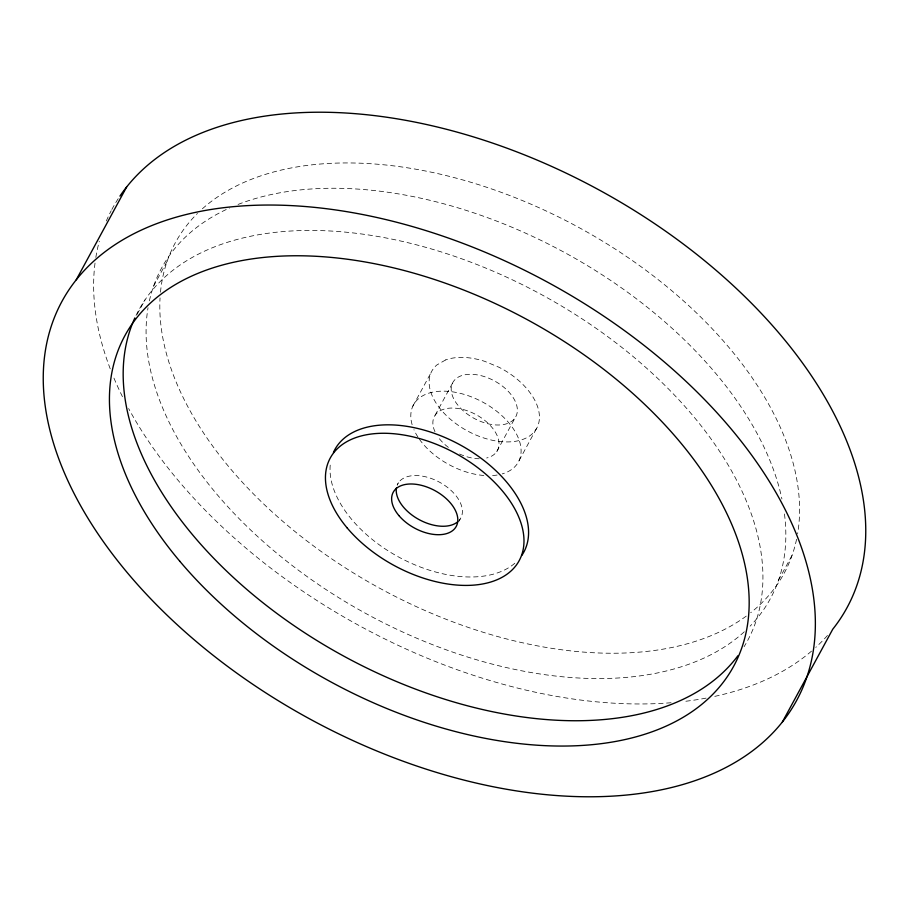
<?xml version="1.0" encoding="UTF-8"?>
<svg xmlns="http://www.w3.org/2000/svg" width="909" height="909" viewBox="0 0 909 909"><rect width="100%" height="100%" fill="white"/><g stroke="black" fill="none" stroke-linecap="round" stroke-linejoin="round"><path stroke-width="0.68" stroke-dasharray="4.54 3.41" d="M137.157 314.332L145.008 299.868M153.473 286.415L167.211 261.099M412.822 406.198L431.15 372.451M398.472 482.724L397.165 485.145A35.837 21.316 28.5 0 1 440.91 482.986A35.837 21.316 28.5 0 1 458.715 520.834M435.127 415.231L453.443 381.473M458.829 521.493L460.136 519.084M496.78 451.58L515.108 417.833A35.837 21.316 28.5 0 0 479.27 375.247A35.837 21.316 28.5 0 0 458.454 405.88A35.837 21.316 28.5 0 0 515.108 417.833M519.084 460.613L537.401 426.866M778.434 580.397L792.182 555.081M827.497 635.459A418.038 248.657 28.5 0 1 815.782 647.367M811.532 651.128A418.038 248.657 28.5 0 1 711.747 697.01M706.077 698.123A418.038 248.657 28.5 0 1 683.511 701.521M671.058 702.737A418.038 248.657 28.5 0 1 128.624 408.55M122.454 396.676A418.038 248.657 28.5 0 1 112.955 375.701M110.239 368.827A418.038 248.657 28.5 0 1 95.047 262.883M95.843 257.406A418.038 248.657 28.5 0 1 99.308 241.249M106.308 221.023A418.038 248.657 28.5 0 1 111.193 210.729M111.864 209.468A418.038 248.657 28.5 0 1 118.363 198.469M796.568 539.287A346.374 206.036 28.5 0 1 750.709 612.711M746.255 616.109A346.374 206.036 28.5 0 1 381.462 589.191A346.374 206.036 28.5 0 1 160.052 297.936M160.484 292.209A346.374 206.036 28.5 0 1 197.446 213.433M202.377 208.797A346.374 206.036 28.5 0 1 579.203 227.682A346.374 206.036 28.5 0 1 797.613 533.799M412.118 424.673A59.721 35.519 28.5 0 1 445.228 391.177A59.721 35.519 28.5 0 1 512.926 428.184A59.721 35.519 28.5 0 1 502.211 473.907M497.121 475.043A59.721 35.519 28.5 0 1 489.212 475.668M483.827 475.475A59.721 35.519 28.5 0 1 418.64 438.138M417.913 437.036A59.721 35.519 28.5 0 1 413.936 429.662M435.002 431.741A35.837 21.316 28.5 0 1 451.08 408.061A35.837 21.316 28.5 0 1 493.803 429.787A35.837 21.316 28.5 0 1 486.645 457.988M479.259 458.761A35.837 21.316 28.5 0 1 457.454 453.012M448.398 447.398A35.837 21.316 28.5 0 1 438.422 437.468M744.289 631.789A346.374 206.036 28.5 0 1 367.406 614.348A346.374 206.036 28.5 0 1 148.042 307.697M149.371 300.856A346.374 206.036 28.5 0 1 229.545 208.013M238.056 204.445A346.374 206.036 28.5 0 1 563.705 252.043A346.374 206.036 28.5 0 1 781.91 498.973M784.467 513.983A346.374 206.036 28.5 0 1 750.084 626.165M136.043 315.4A346.374 206.036 28.5 0 1 542.116 294.948A346.374 206.036 28.5 0 1 744.073 646.708M514.801 563.25A107.501 63.937 28.5 0 1 397.937 556.638A107.501 63.937 28.5 0 1 330.626 461.965M445.671 359.919L436.797 364.998A59.721 35.519 28.5 0 0 460.465 426.787A59.721 35.519 28.5 0 0 535.912 429.582A59.721 35.519 28.5 0 0 499.086 367.304L484.827 361.373A59.721 35.519 28.5 0 0 445.671 359.919"/><path stroke-width="1.36" d="M76.242 279.802L126.635 186.993M782.365 722.007A418.038 248.657 28.5 0 0 388.041 220.092A418.038 248.657 28.5 0 0 117.511 560.626A418.038 248.657 28.5 0 0 782.365 722.007L832.758 629.198A418.038 248.657 28.5 0 0 627.858 206.536A418.038 248.657 28.5 0 0 119.931 196.105M333.433 452.466A107.501 63.937 28.5 0 1 460.272 444.967A107.501 63.937 28.5 0 1 521.8 555.444M737.96 655.696A346.374 206.036 28.5 0 1 338.046 652.969A346.374 206.036 28.5 0 1 134.862 317.911M457.875 521.63A35.837 21.316 28.5 0 1 418.913 519.516A35.837 21.316 28.5 0 1 396.415 487.928M179.664 561.092A346.374 206.036 28.5 0 0 727.336 676.626A346.374 206.036 28.5 0 0 380.905 265.008A346.374 206.036 28.5 0 0 179.664 561.092M398.892 515.573A35.837 21.316 28.5 0 0 455.557 527.527A35.837 21.316 28.5 0 0 419.719 484.94A35.837 21.316 28.5 0 0 398.892 515.573M347.249 528.027A107.501 63.937 28.5 0 0 517.21 563.875A107.501 63.937 28.5 0 0 409.698 436.138A107.501 63.937 28.5 0 0 347.249 528.027"/></g></svg>
